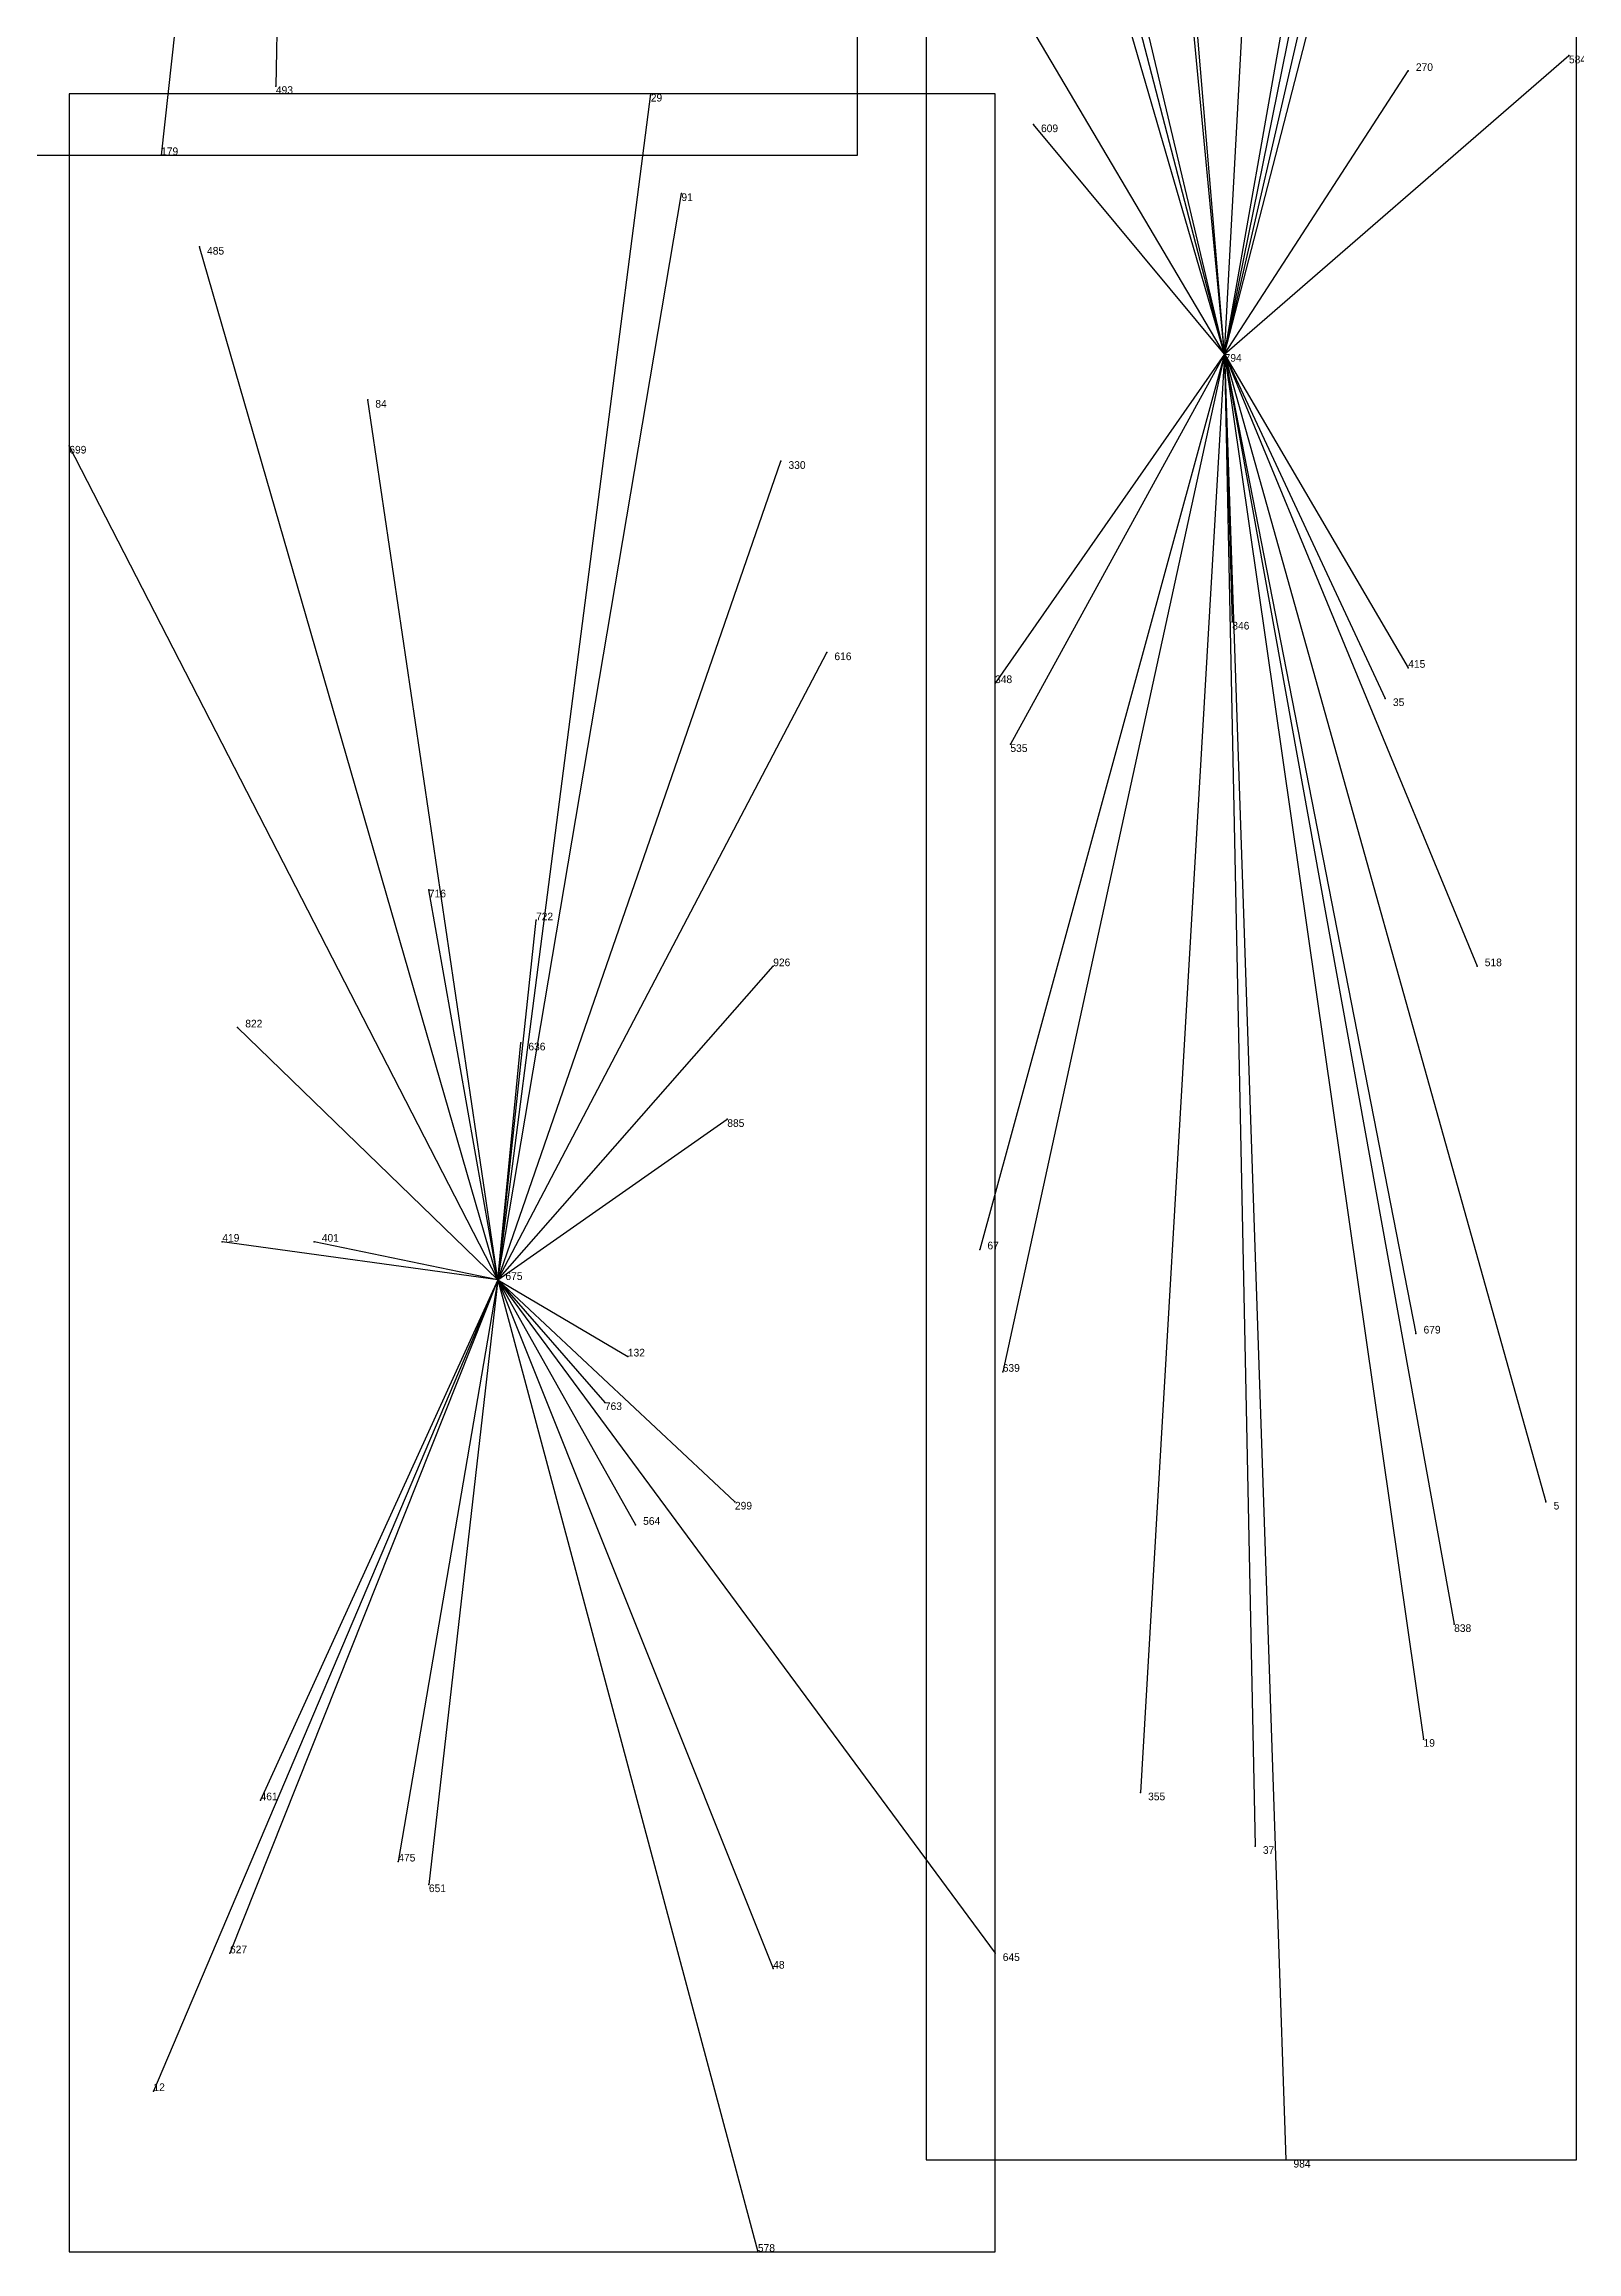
# Model space of a CAD drawing. Extents: x 0 to 1, y 0 to 1.
# Drawn here: x 0.1537 to 0.354, y 0.001 to 0.2895 of the extents above; entities that cross this region are included whole.
import ezdxf

# ---------------------------------------------------------------- set-up
doc = ezdxf.new("R2010")
doc.units = 0
for name, color, linetype in [('Clients', 3, 'CONTINUOUS'), ('Facilities', 3, 'CONTINUOUS'), ('Facilities_lines', 3, 'CONTINUOUS'), ('Min_max_boxes', 1, 'CONTINUOUS'), ('Normals', 1, 'CONTINUOUS'), ('Source_points', 5, 'CONTINUOUS'), ('Text', 3, 'CONTINUOUS')]:
    doc.layers.add(name, color=color, linetype=linetype)

msp = doc.modelspace()

# ---------------------------------------------------------------- linework, layer by layer
at = {"layer": 'Clients', "color": 5}
for p in [(0.332, 0.286), (0.353, 0.288), (0.184, 0.284), (0.233, 0.283), (0.283, 0.279), (0.169, 0.275), (0.237, 0.27), (0.174, 0.263), (0.196, 0.243), (0.157, 0.237), (0.25, 0.235), (0.309, 0.214), (0.256, 0.21), (0.332, 0.208), (0.278, 0.206), (0.329, 0.204), (0.28, 0.198), (0.204, 0.179), (0.218, 0.175), (0.249, 0.169), (0.341, 0.169), (0.179, 0.161), (0.216, 0.159), (0.243, 0.149), (0.177, 0.133), (0.189, 0.133), (0.276, 0.132), (0.333, 0.121), (0.23, 0.118), (0.279, 0.116), (0.227, 0.112), (0.244, 0.099), (0.35, 0.099), (0.231, 0.096), (0.338, 0.083), (0.334, 0.068), (0.297, 0.061), (0.182, 0.06), (0.2, 0.052), (0.312, 0.054), (0.204, 0.049), (0.178, 0.04), (0.249, 0.038), (0.278, 0.04), (0.168, 0.022), (0.316, 0.013), (0.247, 0.001)]:
    msp.add_point(p, dxfattribs=at)
at = {"layer": 'Facilities', "color": 3}
for p in [(0.308, 0.249), (0.213, 0.128)]:
    msp.add_point(p, dxfattribs=at)
at = {"layer": 'Facilities_lines', "color": 3}
for p, q in [((0.308, 0.249), (0.354, 0.449)), ((0.187, 0.438), (0.169, 0.275)), ((0.187, 0.438), (0.184, 0.284)), ((0.308, 0.249), (0.269, 0.399)), ((0.308, 0.249), (0.338, 0.397)), ((0.308, 0.249), (0.269, 0.383)), ((0.308, 0.249), (0.296, 0.375)), ((0.308, 0.249), (0.299, 0.356)), ((0.308, 0.249), (0.283, 0.354)), ((0.308, 0.249), (0.326, 0.351)), ((0.308, 0.249), (0.326, 0.319)), ((0.308, 0.249), (0.311, 0.305)), ((0.308, 0.249), (0.279, 0.298)), ((0.308, 0.249), (0.353, 0.288)), ((0.308, 0.249), (0.332, 0.286)), ((0.213, 0.128), (0.233, 0.283)), ((0.308, 0.249), (0.283, 0.279)), ((0.213, 0.128), (0.237, 0.27)), ((0.213, 0.128), (0.174, 0.263)), ((0.308, 0.249), (0.276, 0.132)), ((0.308, 0.249), (0.278, 0.206)), ((0.308, 0.249), (0.279, 0.116)), ((0.308, 0.249), (0.28, 0.198)), ((0.308, 0.249), (0.297, 0.061)), ((0.308, 0.249), (0.35, 0.099)), ((0.308, 0.249), (0.334, 0.068)), ((0.308, 0.249), (0.329, 0.204)), ((0.308, 0.249), (0.312, 0.054)), ((0.308, 0.249), (0.332, 0.208)), ((0.308, 0.249), (0.341, 0.169)), ((0.308, 0.249), (0.333, 0.121)), ((0.308, 0.249), (0.338, 0.083)), ((0.308, 0.249), (0.309, 0.214)), ((0.308, 0.249), (0.316, 0.013)), ((0.213, 0.128), (0.196, 0.243)), ((0.213, 0.128), (0.157, 0.237)), ((0.213, 0.128), (0.25, 0.235)), ((0.213, 0.128), (0.256, 0.21)), ((0.213, 0.128), (0.204, 0.179)), ((0.213, 0.128), (0.218, 0.175)), ((0.213, 0.128), (0.249, 0.169)), ((0.213, 0.128), (0.179, 0.161)), ((0.213, 0.128), (0.216, 0.159)), ((0.213, 0.128), (0.243, 0.149)), ((0.213, 0.128), (0.177, 0.133)), ((0.213, 0.128), (0.189, 0.133)), ((0.213, 0.128), (0.168, 0.022)), ((0.213, 0.128), (0.178, 0.04)), ((0.213, 0.128), (0.182, 0.06)), ((0.213, 0.128), (0.2, 0.052)), ((0.213, 0.128), (0.204, 0.049)), ((0.213, 0.128), (0.23, 0.118)), ((0.213, 0.128), (0.249, 0.038)), ((0.213, 0.128), (0.244, 0.099)), ((0.213, 0.128), (0.231, 0.096)), ((0.213, 0.128), (0.247, 0.001)), ((0.213, 0.128), (0.278, 0.04)), ((0.213, 0.128), (0.227, 0.112))]:
    msp.add_line(p, q, dxfattribs=at)
at = {"layer": 'Min_max_boxes', "color": 1}
for p, q in [((0.26, 0.275), (0.26, 0.602)), ((0.26, 0.275), (0.26, 0.602)), ((0.269, 0.449), (0.269, 0.013)), ((0.269, 0.449), (0.269, 0.013)), ((0.354, 0.013), (0.354, 0.449)), ((0.354, 0.013), (0.354, 0.449)), ((0.278, 0.283), (0.157, 0.283)), ((0.157, 0.283), (0.157, 0.001)), ((0.278, 0.283), (0.157, 0.283)), ((0.157, 0.283), (0.157, 0.001)), ((0.157, 0.283), (0.157, 0.283)), ((0.278, 0.001), (0.278, 0.283)), ((0.278, 0.001), (0.278, 0.283)), ((0.278, 0.283), (0.278, 0.283)), ((0.132, 0.275), (0.26, 0.275)), ((0.132, 0.275), (0.26, 0.275)), ((0.26, 0.275), (0.26, 0.275)), ((0.269, 0.013), (0.354, 0.013)), ((0.269, 0.013), (0.354, 0.013)), ((0.269, 0.013), (0.269, 0.013)), ((0.354, 0.013), (0.354, 0.013)), ((0.157, 0.001), (0.278, 0.001)), ((0.157, 0.001), (0.278, 0.001)), ((0.157, 0.001), (0.157, 0.001)), ((0.278, 0.001), (0.278, 0.001))]:
    msp.add_line(p, q, dxfattribs=at)
at = {"layer": 'Normals', "color": 1}
for p, q in [((0.332, 0.286), (0.332, 0.286, 0.1)), ((0.353, 0.288), (0.353, 0.288, 0.1)), ((0.184, 0.284), (0.184, 0.284, 0.1)), ((0.233, 0.283), (0.233, 0.283, 0.1)), ((0.283, 0.279), (0.283, 0.279, 0.1)), ((0.169, 0.275), (0.169, 0.275, 0.1)), ((0.237, 0.27), (0.237, 0.27, 0.1)), ((0.174, 0.263), (0.174, 0.263, 0.1)), ((0.308, 0.249), (0.308, 0.249, 0.1)), ((0.196, 0.243), (0.196, 0.243, 0.1)), ((0.157, 0.237), (0.157, 0.237, 0.1)), ((0.25, 0.235), (0.25, 0.235, 0.1)), ((0.309, 0.214), (0.309, 0.214, 0.1)), ((0.256, 0.21), (0.256, 0.21, 0.1)), ((0.332, 0.208), (0.332, 0.208, 0.1)), ((0.278, 0.206), (0.278, 0.206, 0.1)), ((0.329, 0.204), (0.329, 0.204, 0.1)), ((0.28, 0.198), (0.28, 0.198, 0.1)), ((0.204, 0.179), (0.204, 0.179, 0.1)), ((0.218, 0.175), (0.218, 0.175, 0.1)), ((0.249, 0.169), (0.249, 0.169, 0.1)), ((0.341, 0.169), (0.341, 0.169, 0.1)), ((0.179, 0.161), (0.179, 0.161, 0.1)), ((0.216, 0.159), (0.216, 0.159, 0.1)), ((0.243, 0.149), (0.243, 0.149, 0.1)), ((0.177, 0.133), (0.177, 0.133, 0.1)), ((0.189, 0.133), (0.189, 0.133, 0.1)), ((0.276, 0.132), (0.276, 0.132, 0.1)), ((0.213, 0.128), (0.213, 0.128, 0.1)), ((0.333, 0.121), (0.333, 0.121, 0.1)), ((0.23, 0.118), (0.23, 0.118, 0.1)), ((0.279, 0.116), (0.279, 0.116, 0.1)), ((0.227, 0.112), (0.227, 0.112, 0.1)), ((0.244, 0.099), (0.244, 0.099, 0.1)), ((0.35, 0.099), (0.35, 0.099, 0.1)), ((0.231, 0.096), (0.231, 0.096, 0.1)), ((0.338, 0.083), (0.338, 0.083, 0.1)), ((0.334, 0.068), (0.334, 0.068, 0.1)), ((0.297, 0.061), (0.297, 0.061, 0.1)), ((0.182, 0.06), (0.182, 0.06, 0.1)), ((0.2, 0.052), (0.2, 0.052, 0.1)), ((0.312, 0.054), (0.312, 0.054, 0.1)), ((0.204, 0.049), (0.204, 0.049, 0.1)), ((0.178, 0.04), (0.178, 0.04, 0.1)), ((0.249, 0.038), (0.249, 0.038, 0.1)), ((0.278, 0.04), (0.278, 0.04, 0.1)), ((0.168, 0.022), (0.168, 0.022, 0.1)), ((0.316, 0.013), (0.316, 0.013, 0.1)), ((0.247, 0.001), (0.247, 0.001, 0.1))]:
    msp.add_line(p, q, dxfattribs=at)
at = {"layer": 'Source_points', "color": 5}
for p in [(0.332, 0.286), (0.353, 0.288), (0.184, 0.284), (0.233, 0.283), (0.283, 0.279), (0.169, 0.275), (0.237, 0.27), (0.174, 0.263), (0.308, 0.249), (0.196, 0.243), (0.157, 0.237), (0.25, 0.235), (0.309, 0.214), (0.256, 0.21), (0.332, 0.208), (0.278, 0.206), (0.329, 0.204), (0.28, 0.198), (0.204, 0.179), (0.218, 0.175), (0.249, 0.169), (0.341, 0.169), (0.179, 0.161), (0.216, 0.159), (0.243, 0.149), (0.177, 0.133), (0.189, 0.133), (0.276, 0.132), (0.213, 0.128), (0.333, 0.121), (0.23, 0.118), (0.279, 0.116), (0.227, 0.112), (0.244, 0.099), (0.35, 0.099), (0.231, 0.096), (0.338, 0.083), (0.334, 0.068), (0.297, 0.061), (0.182, 0.06), (0.2, 0.052), (0.312, 0.054), (0.204, 0.049), (0.178, 0.04), (0.249, 0.038), (0.278, 0.04), (0.168, 0.022), (0.316, 0.013), (0.247, 0.001)]:
    msp.add_point(p, dxfattribs=at)

# ---------------------------------------------------------------- texts
at = {"layer": 'Text', "color": 3}
for s, p in [('270', (0.333, 0.286)), ('584', (0.353, 0.287)), ('493', (0.184, 0.283)), ('29', (0.233, 0.282)), ('609', (0.284, 0.278)), ('179', (0.169, 0.275)), ('91', (0.237, 0.269)), ('485', (0.175, 0.262)), ('794', (0.308, 0.248)), ('84', (0.197, 0.242)), ('699', (0.157, 0.236)), ('330', (0.251, 0.234)), ('846', (0.309, 0.213)), ('616', (0.257, 0.209)), ('415', (0.332, 0.208)), ('348', (0.278, 0.206)), ('35', (0.33, 0.203)), ('535', (0.28, 0.197)), ('716', (0.204, 0.178)), ('722', (0.218, 0.175)), ('926', (0.249, 0.169)), ('518', (0.342, 0.169)), ('822', (0.18, 0.161)), ('636', (0.217, 0.158)), ('885', (0.243, 0.148)), ('419', (0.177, 0.133)), ('401', (0.19, 0.133)), ('67', (0.277, 0.132)), ('675', (0.214, 0.128)), ('679', (0.334, 0.121)), ('132', (0.23, 0.118)), ('639', (0.279, 0.116)), ('763', (0.227, 0.111)), ('299', (0.244, 0.098)), ('5', (0.351, 0.098)), ('564', (0.232, 0.096)), ('838', (0.338, 0.082)), ('19', (0.334, 0.067)), ('461', (0.182, 0.06)), ('355', (0.298, 0.06)), ('475', (0.2, 0.052)), ('37', (0.313, 0.053)), ('651', (0.204, 0.048)), ('627', (0.178, 0.04)), ('48', (0.249, 0.038)), ('645', (0.279, 0.039)), ('12', (0.168, 0.022)), ('984', (0.317, 0.012)), ('578', (0.247, 0.001))]:
    msp.add_text(s, height=0.001, dxfattribs=at).set_placement(p)

doc.saveas('drawing.dxf')
